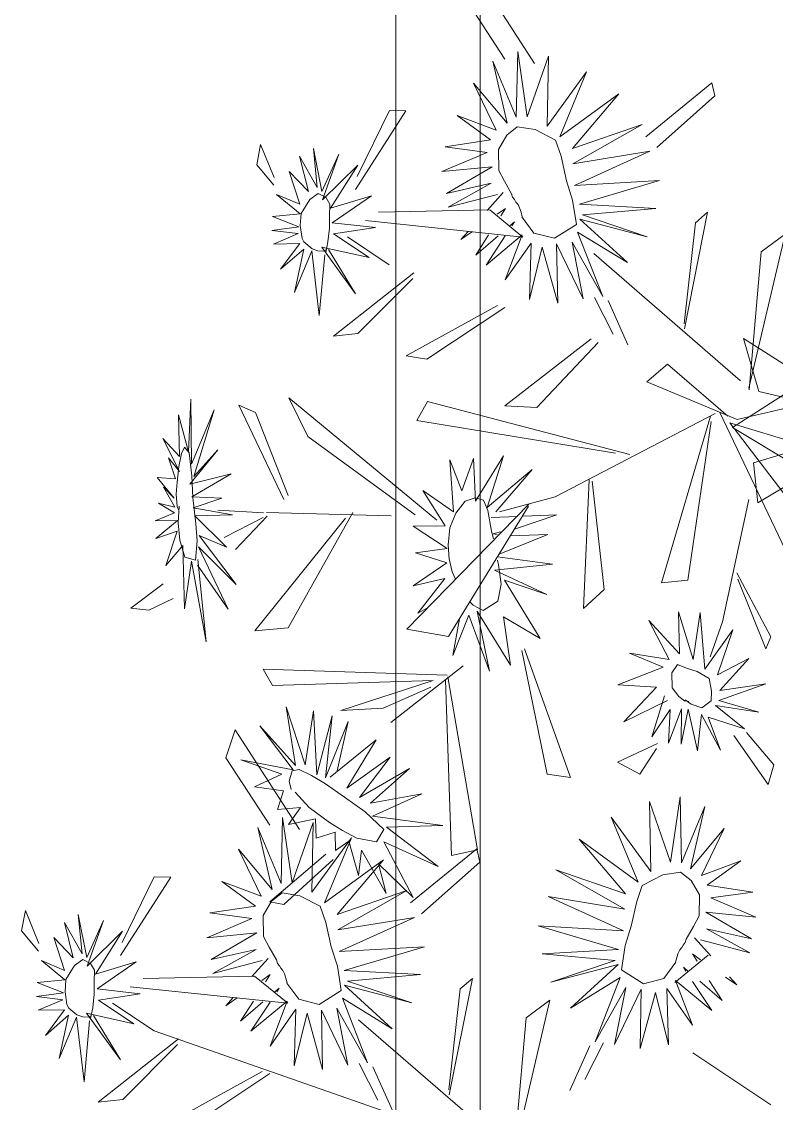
# Model space of a CAD drawing. Header units: inches. Extents: x -422522 to 22891, y -2973 to 414515.
# Drawn here: x 19905.49 to 19930.35, y 4464.46 to 4500.09 of the extents above; entities that cross this region are included whole.
import ezdxf

# ---------------------------------------------------------------- set-up
doc = ezdxf.new("R2010")
doc.units = ezdxf.units.IN
doc.header["$MEASUREMENT"] = 0
doc.layers.add('ARREDAMENTO', color=8, linetype='Continuous', lineweight=13)

msp = doc.modelspace()

# ---------------------------------------------------------------- linework, layer by layer
at = {"layer": 'ARREDAMENTO', "linetype": 'Continuous'}
for p, q in [((19922.38954, 4498.71359), (19920.27741, 4502.00326)), ((19919.9706, 4501.07648), (19921.40964, 4498.86033)), ((19921.01464, 4498.78868), (19921.48641, 4496.74381)), ((19921.7841, 4496.9428), (19921.01464, 4498.78868)), ((19921.83449, 4499.11029), (19921.7841, 4496.9428)), ((19922.14693, 4496.95917), (19921.83449, 4499.11029)), ((19922.84423, 4498.95408), (19922.14693, 4496.95917)), ((19922.79707, 4496.65196), (19922.84423, 4498.95408)), ((19924.10013, 4498.44173), (19922.79707, 4496.65196)), ((19923.21733, 4496.30344), (19924.10013, 4498.44173)), ((19920.37902, 4498.06508), (19921.12538, 4496.51643)), ((19921.48641, 4496.74381), (19920.37902, 4498.06508)), ((19928.22841, 4498.07596), (19926.05039, 4496.30037)), ((19928.32746, 4497.64384), (19928.22841, 4498.07596)), ((19925.16148, 4497.71489), (19923.21733, 4496.30344)), ((19923.63353, 4495.91351), (19925.16148, 4497.71489)), ((19926.41321, 4495.94154), (19928.32746, 4497.64384)), ((19918.14855, 4497.15328), (19916.49213, 4494.568)), ((19916.54644, 4494.99439), (19917.60879, 4497.16415)), ((19917.60879, 4497.16415), (19918.14855, 4497.15328)), ((19919.83513, 4497.00268), (19920.93897, 4496.19706)), ((19921.12538, 4496.51643), (19919.83513, 4497.00268)), ((19925.93142, 4496.7075), (19923.63353, 4495.91351)), ((19923.65072, 4495.41069), (19925.93142, 4496.7075)), ((19913.23978, 4495.37696), (19913.36238, 4496.04903)), ((19913.36238, 4496.04903), (19913.8107, 4494.96391)), ((19915.10193, 4495.91488), (19915.38417, 4494.49782)), ((19915.22897, 4494.62446), (19915.10193, 4495.91488)), ((19920.93897, 4496.19706), (19919.4419, 4495.96947)), ((19919.4419, 4495.96947), (19920.82542, 4495.78366)), ((19914.64818, 4495.65861), (19915.22897, 4494.62446)), ((19914.93769, 4494.49355), (19914.64818, 4495.65861)), ((19915.38417, 4494.49782), (19915.93501, 4495.72376)), ((19915.93501, 4495.72376), (19915.40052, 4494.21741)), ((19920.82542, 4495.78366), (19919.33785, 4495.15233)), ((19926.18203, 4495.82392), (19923.65072, 4495.41069)), ((19923.69868, 4494.69898), (19926.18203, 4495.82392)), ((19913.79436, 4494.70468), (19913.23978, 4495.37696)), ((19915.40052, 4494.21741), (19916.56033, 4495.36481)), ((19916.56033, 4495.36481), (19915.66903, 4493.94781)), ((19919.33785, 4495.15233), (19920.98551, 4495.31532)), ((19920.98551, 4495.31532), (19919.48078, 4494.43634)), ((19914.65243, 4494.07699), (19914.29968, 4495.15484)), ((19914.29968, 4495.15484), (19914.93769, 4494.49355)), ((19926.50456, 4494.85805), (19923.69868, 4494.69898)), ((19923.86327, 4494.07851), (19926.50456, 4494.85805)), ((19919.48078, 4494.43634), (19920.96243, 4494.76815)), ((19920.96243, 4494.76815), (19919.53822, 4493.97761)), ((19913.88999, 4494.39929), (19914.65243, 4494.07699)), ((19914.66579, 4493.76598), (19913.88999, 4494.39929)), ((19914.69723, 4493.77713), (19914.98451, 4494.23716)), ((19914.98451, 4494.23716), (19915.25471, 4494.43148)), ((19915.25471, 4494.43148), (19915.50653, 4494.30794)), ((19915.50653, 4494.30794), (19915.6426, 4494.08013)), ((19915.66903, 4493.94781), (19917.01508, 4494.35996)), ((19917.01508, 4494.35996), (19915.72254, 4493.46656)), ((19919.53822, 4493.97761), (19921.16603, 4494.39702)), ((19920.82421, 4493.87175), (19921.35742, 4494.46461)), ((19914.66943, 4493.37184), (19914.69723, 4493.77713)), ((19915.6426, 4494.08013), (19915.63086, 4493.6762)), ((19917.24263, 4493.81123), (19920.91399, 4493.89081)), ((19920.91399, 4493.89081), (19922.00287, 4492.99613)), ((19921.15608, 4493.74708), (19921.4275, 4493.9365)), ((19921.27432, 4493.69661), (19921.4275, 4493.9365)), ((19926.37919, 4493.9395), (19923.86327, 4494.07851)), ((19923.97099, 4493.72337), (19926.37919, 4493.9395)), ((19928.08569, 4493.81391), (19927.32044, 4489.97265)), ((19927.683, 4493.46608), (19928.08569, 4493.81391)), ((19913.75249, 4493.67344), (19914.66579, 4493.76598)), ((19914.62396, 4493.33371), (19913.75249, 4493.67344)), ((19915.63086, 4493.6762), (19915.63387, 4493.29067)), ((19915.72254, 4493.46656), (19917.1451, 4493.30822)), ((19922.00287, 4492.99613), (19916.81963, 4493.53803)), ((19921.58052, 4493.37332), (19921.72381, 4493.4963)), ((19921.64218, 4493.3712), (19921.72381, 4493.4963)), ((19923.8723, 4493.58675), (19926.09451, 4493.00867)), ((19925.44712, 4492.15511), (19923.8723, 4493.58675)), ((19926.09451, 4493.00867), (19923.97099, 4493.72337)), ((19927.31458, 4490.14225), (19927.683, 4493.46608)), ((19913.72907, 4493.21223), (19914.62396, 4493.33371)), ((19914.59819, 4493.11064), (19913.72907, 4493.21223)), ((19913.78523, 4492.76586), (19914.59819, 4493.11064)), ((19914.72929, 4492.94745), (19914.66943, 4493.37184)), ((19915.63387, 4493.29067), (19915.58238, 4492.84458)), ((19917.1451, 4493.30822), (19915.76731, 4493.0973)), ((19915.76731, 4493.0973), (19916.93636, 4492.32122)), ((19920.20405, 4493.18218), (19919.96298, 4492.91406)), ((19920.33763, 4493.17568), (19919.96298, 4492.91406)), ((19920.87198, 4493.06623), (19920.44701, 4492.40047)), ((19920.7931, 4492.06967), (19921.98302, 4493.06491)), ((19921.98302, 4493.06491), (19921.4206, 4491.58479)), ((19923.80353, 4493.1592), (19925.44712, 4492.15511)), ((19924.63092, 4491.03638), (19923.80353, 4493.1592)), ((19930.63953, 4493.09146), (19929.44532, 4488.02085)), ((19929.85413, 4492.5146), (19930.63953, 4493.09146)), ((19914.6507, 4492.78098), (19913.78523, 4492.76586)), ((19914.02197, 4491.93476), (19914.6507, 4492.78098)), ((19914.79182, 4492.83532), (19914.72929, 4492.94745)), ((19915.06199, 4492.61355), (19914.79182, 4492.83532)), ((19915.58238, 4492.84458), (19915.50746, 4492.49209)), ((19917.60266, 4492.08014), (19916.22788, 4492.99954)), ((19921.18878, 4493.03714), (19920.44701, 4492.40047)), ((19921.42168, 4493.03318), (19920.7931, 4492.06967)), ((19921.4206, 4491.58479), (19922.27343, 4492.79431)), ((19922.27343, 4492.79431), (19922.22089, 4490.93742)), ((19923.11266, 4492.77142), (19923.98894, 4490.95726)), ((19923.14786, 4490.8158), (19923.11266, 4492.77142)), ((19923.62527, 4492.82877), (19924.63092, 4491.03638)), ((19923.98894, 4490.95726), (19923.62527, 4492.82877)), ((19914.78847, 4492.601), (19914.02197, 4491.93476)), ((19914.47972, 4491.1685), (19914.78847, 4492.601)), ((19915.04627, 4492.53862), (19914.47972, 4491.1685)), ((19915.29765, 4490.4085), (19915.04627, 4492.53862)), ((19915.25029, 4492.54577), (19915.06199, 4492.61355)), ((19915.43957, 4492.53445), (19915.25029, 4492.54577)), ((19915.476, 4492.41158), (19915.29765, 4490.4085)), ((19915.38103, 4492.66427), (19916.49087, 4491.12515)), ((19916.93636, 4492.32122), (19915.38103, 4492.66427)), ((19915.53255, 4492.58505), (19915.43957, 4492.53445)), ((19916.49087, 4491.12515), (19915.6021, 4492.59044)), ((19922.22089, 4490.93742), (19922.64031, 4492.66445)), ((19922.64031, 4492.66445), (19923.14786, 4490.8158)), ((19924.33917, 4492.45028), (19929.17164, 4488.26344)), ((19929.44984, 4487.96257), (19929.85413, 4492.5146)), ((19918.4093, 4491.82022), (19915.76032, 4489.73259)), ((19916.56923, 4489.81881), (19918.37265, 4491.63563)), ((19924.9747, 4489.79653), (19924.35627, 4491.00923)), ((19921.16539, 4490.74408), (19918.16263, 4489.08634)), ((19918.84171, 4488.96904), (19921.411, 4490.67522)), ((19925.461, 4489.44144), (19924.80865, 4490.90362)), ((19915.76032, 4489.73259), (19916.56923, 4489.81881)), ((19924.25079, 4489.64661), (19921.40728, 4487.43828)), ((19922.46, 4487.38513), (19924.47927, 4489.51775)), ((19928.90555, 4486.71831), (19933.48371, 4489.65924)), ((19929.27367, 4489.65924), (19929.77142, 4487.90855)), ((19933.85183, 4486.71831), (19929.27367, 4489.65924)), ((19918.16263, 4489.08634), (19918.84171, 4488.96904)), ((19926.0798, 4488.22296), (19926.76255, 4488.80948)), ((19926.76255, 4488.80948), (19928.75219, 4487.09931)), ((19929.05987, 4486.98244), (19926.0798, 4488.22296)), ((19932.98595, 4487.90855), (19929.05987, 4486.98244)), ((19929.77142, 4487.90855), (19933.69751, 4486.98244)), ((19910.98421, 4485.92187), (19911.07021, 4487.65777)), ((19911.07021, 4487.65777), (19911.09154, 4485.5098)), ((19912.64487, 4487.46219), (19913.19546, 4487.21762)), ((19914.13136, 4484.35263), (19912.64487, 4487.46219)), ((19914.28857, 4487.69806), (19919.1643, 4483.67111)), ((19914.914, 4486.42069), (19914.28857, 4487.69806)), ((19918.50996, 4486.95556), (19918.86245, 4487.57517)), ((19918.86245, 4487.57517), (19925.52958, 4485.83495)), ((19921.40728, 4487.43828), (19922.46, 4487.38513)), ((19910.6632, 4487.14518), (19910.98421, 4485.92187)), ((19910.68923, 4485.76894), (19910.6632, 4487.14518)), ((19911.09154, 4485.5098), (19911.83469, 4487.30974)), ((19911.83469, 4487.30974), (19911.16036, 4485.10768)), ((19913.19546, 4487.21762), (19914.27387, 4484.48684)), ((19923.06747, 4484.43607), (19928.33781, 4487.18439)), ((19928.18439, 4487.09627), (19926.57173, 4481.60035)), ((19928.48796, 4487.21951), (19930.75842, 4482.45287)), ((19925.05319, 4485.87421), (19918.50996, 4486.95556)), ((19927.43856, 4481.69106), (19928.20525, 4486.92199)), ((19932.00663, 4482.69621), (19928.82053, 4486.87596)), ((19928.82053, 4486.87596), (19933.16136, 4485.55328)), ((19933.01516, 4484.24614), (19928.90555, 4486.71831)), ((19933.93685, 4486.87596), (19929.59601, 4485.55328)), ((19929.74222, 4484.24614), (19933.85183, 4486.71831)), ((19910.14848, 4486.35547), (19910.68923, 4485.76894)), ((19910.6956, 4485.271), (19910.14848, 4486.35547)), ((19918.45568, 4483.84164), (19914.914, 4486.42069)), ((19911.95899, 4485.98451), (19911.03432, 4484.85954)), ((19911.16036, 4485.10768), (19911.95899, 4485.98451)), ((19910.32709, 4485.71915), (19910.6956, 4485.271)), ((19910.56377, 4485.02672), (19910.32709, 4485.71915)), ((19919.59599, 4485.65372), (19919.98754, 4484.63093)), ((19919.71226, 4483.9465), (19919.59599, 4485.65372)), ((19919.98754, 4484.63093), (19920.37779, 4485.70573)), ((19920.37779, 4485.70573), (19920.4443, 4484.29363)), ((19920.4443, 4484.29363), (19921.36165, 4485.79069)), ((19921.36165, 4485.79069), (19920.82083, 4484.08879)), ((19920.82083, 4484.08879), (19922.31169, 4485.33998)), ((19922.31169, 4485.33998), (19921.11176, 4483.94671)), ((19929.59601, 4485.55328), (19929.74222, 4484.24614)), ((19909.95181, 4485.07462), (19910.56377, 4485.02672)), ((19910.52164, 4484.39074), (19909.95181, 4485.07462)), ((19911.03432, 4484.85954), (19912.39738, 4485.19066)), ((19912.39738, 4485.19066), (19911.09951, 4484.43557)), ((19924.18131, 4485.00328), (19924.00108, 4480.75591)), ((19924.68021, 4481.38909), (19924.28676, 4484.95868)), ((19910.15982, 4484.75271), (19910.52164, 4484.39074)), ((19910.539, 4484.09734), (19910.15982, 4484.75271)), ((19918.70506, 4484.64847), (19919.71226, 4483.9465)), ((19919.44171, 4483.4791), (19918.70506, 4484.64847)), ((19909.99558, 4484.23286), (19910.539, 4484.09734)), ((19910.53163, 4483.91474), (19909.99558, 4484.23286)), ((19911.09951, 4484.43557), (19912.08802, 4484.39087)), ((19912.08802, 4484.39087), (19911.14328, 4484.07925)), ((19918.1777, 4480.07975), (19922.19944, 4484.19816)), ((19919.79148, 4483.89627), (19920.09985, 4484.29292)), ((19920.09985, 4484.29292), (19920.43057, 4484.40097)), ((19920.43057, 4484.40097), (19920.70016, 4484.32651)), ((19920.70016, 4484.32651), (19920.84488, 4483.9867)), ((19923.06747, 4484.43607), (19921.23422, 4483.94205)), ((19928.57133, 4480.32478), (19929.43883, 4484.34983)), ((19909.89589, 4483.64444), (19910.53163, 4483.91474)), ((19911.14328, 4484.07925), (19912.4371, 4483.84588)), ((19912.4371, 4483.84588), (19911.19644, 4483.81033)), ((19911.19644, 4483.81033), (19912.24511, 4482.78215)), ((19913.45903, 4483.91354), (19911.95927, 4484.00238)), ((19912.53336, 4482.70422), (19913.58433, 4483.80011)), ((19913.5527, 4483.92666), (19917.66831, 4483.81786)), ((19914.27005, 4480.12419), (19916.40064, 4483.9189)), ((19922.19015, 4484.13134), (19919.5538, 4479.83268)), ((19919.59149, 4483.42136), (19919.79148, 4483.89627)), ((19920.84488, 4483.9867), (19920.97327, 4483.30317)), ((19921.72509, 4483.3731), (19923.11689, 4483.84219)), ((19922.01827, 4483.79665), (19923.11689, 4483.84219)), ((19910.62723, 4483.65346), (19909.89589, 4483.64444)), ((19909.90861, 4483.06461), (19910.62723, 4483.65346)), ((19913.44951, 4483.75449), (19912.16012, 4483.10329)), ((19916.15996, 4483.7361), (19913.17792, 4480.02778)), ((19918.38696, 4483.47527), (19919.44171, 4483.4791)), ((19919.50486, 4482.73422), (19918.38696, 4483.47527)), ((19921.82762, 4483.78871), (19920.95459, 4483.75252)), ((19910.61656, 4483.30591), (19909.90861, 4483.06461)), ((19910.24094, 4482.18027), (19910.61656, 4483.30591)), ((19911.34352, 4483.16293), (19912.55571, 4481.55368)), ((19912.24511, 4482.78215), (19911.34352, 4483.16293)), ((19919.53894, 4482.84953), (19919.59149, 4483.42136)), ((19921.0343, 4483.05816), (19920.97327, 4483.30317)), ((19921.26145, 4483.28278), (19921.01826, 4483.22028)), ((19921.01826, 4483.22028), (19921.15764, 4483.19254)), ((19921.22031, 4482.55001), (19922.82756, 4483.20006)), ((19921.59303, 4483.1578), (19922.82756, 4483.20006)), ((19910.79879, 4482.83033), (19910.24094, 4482.18027)), ((19910.85818, 4480.74588), (19910.79879, 4482.83033)), ((19911.31346, 4482.78787), (19912.29583, 4480.74042)), ((19912.55571, 4481.55368), (19911.31346, 4482.78787)), ((19918.46584, 4482.59724), (19919.50486, 4482.73422)), ((19919.56908, 4482.39248), (19919.53894, 4482.84953)), ((19911.29199, 4482.37016), (19911.57175, 4479.66574)), ((19919.49848, 4482.2613), (19918.46584, 4482.59724)), ((19919.67771, 4481.96316), (19919.56908, 4482.39248)), ((19921.1646, 4482.45919), (19922.97368, 4482.21885)), ((19911.09135, 4482.31991), (19910.85818, 4480.74588)), ((19911.57175, 4479.66574), (19911.09135, 4482.31991)), ((19912.29583, 4480.74042), (19911.28495, 4482.18327)), ((19918.38318, 4481.5117), (19919.49848, 4482.2613)), ((19922.97368, 4482.21885), (19921.0722, 4482.02795)), ((19921.0722, 4482.02795), (19922.78773, 4481.21627)), ((19921.17092, 4482.35176), (19921.19364, 4482.19775)), ((19921.19364, 4482.19775), (19921.2862, 4481.55923)), ((19919.43056, 4481.74893), (19918.38318, 4481.5117)), ((19918.53995, 4480.60072), (19919.43056, 4481.74893)), ((19919.78579, 4481.72649), (19919.67771, 4481.96316)), ((19921.39423, 4481.6933), (19922.5716, 4479.76926)), ((19922.78773, 4481.21627), (19921.39423, 4481.6933)), ((19926.57173, 4481.60035), (19927.43856, 4481.69106)), ((19929.05053, 4481.93926), (19930.16833, 4479.82716)), ((19930.00231, 4479.43316), (19929.08132, 4481.7305)), ((19910.15269, 4481.5697), (19909.09309, 4480.7722)), ((19921.2862, 4481.55923), (19921.17348, 4480.99999)), ((19924.00108, 4480.75591), (19924.68021, 4481.38909)), ((19909.68079, 4480.70633), (19910.48836, 4481.09146)), ((19920.25963, 4480.98354), (19920.35984, 4480.87187)), ((19921.17348, 4480.99999), (19920.69692, 4480.68998)), ((19909.09309, 4480.7722), (19909.68079, 4480.70633)), ((19918.86431, 4480.78287), (19918.53995, 4480.60072)), ((19920.69692, 4480.68998), (19920.35984, 4480.87187)), ((19920.49394, 4480.66991), (19920.90583, 4478.69093)), ((19921.59506, 4478.89606), (19920.49394, 4480.66991)), ((19927.12591, 4480.65244), (19927.16063, 4479.2655)), ((19927.61172, 4479.0835), (19927.12591, 4480.65244)), ((19927.84117, 4480.63171), (19927.61172, 4479.0835)), ((19927.99351, 4478.76139), (19927.84117, 4480.63171)), ((19920.22407, 4480.54062), (19919.69195, 4479.21214)), ((19919.91357, 4480.41931), (19919.69195, 4479.21214)), ((19920.90583, 4478.69093), (19920.22407, 4480.54062)), ((19921.36408, 4480.48606), (19921.59506, 4478.89606)), ((19922.5716, 4479.76926), (19921.36408, 4480.48606)), ((19926.15045, 4480.36563), (19926.82542, 4479.08122)), ((19927.16063, 4479.2655), (19926.15045, 4480.36563)), ((19928.57133, 4480.32478), (19928.17364, 4479.16234)), ((19913.17792, 4480.02778), (19914.27005, 4480.12419)), ((19919.5538, 4479.83268), (19918.1777, 4480.07975)), ((19928.9197, 4480.05867), (19927.99351, 4478.76139)), ((19928.41608, 4478.57133), (19928.9197, 4480.05867)), ((19930.16833, 4479.82716), (19930.00231, 4479.43316)), ((19921.96739, 4479.37272), (19922.80011, 4475.30366)), ((19923.57372, 4475.18777), (19922.05022, 4479.43194)), ((19925.51297, 4479.29012), (19926.62637, 4478.83124)), ((19926.82542, 4479.08122), (19925.51297, 4479.29012)), ((19917.65077, 4477.00329), (19920.04055, 4478.8656)), ((19926.62637, 4478.83124), (19925.12838, 4478.24007)), ((19929.44449, 4479.1143), (19928.41608, 4478.57133)), ((19928.48484, 4478.06073), (19929.44449, 4479.1143)), ((19913.45066, 4478.76483), (19913.75466, 4478.22554)), ((19919.51028, 4478.5665), (19913.45066, 4478.76483)), ((19919.52931, 4478.50938), (19920.50305, 4472.80946)), ((19913.75466, 4478.22554), (19919.04336, 4478.38954)), ((19919.04336, 4478.38954), (19916.01037, 4477.40379)), ((19917.40336, 4477.47076), (19918.96601, 4478.16662)), ((19919.65113, 4472.62022), (19919.45055, 4478.39766)), ((19925.12838, 4478.24007), (19926.40822, 4478.1693)), ((19926.40822, 4478.1693), (19925.32421, 4477.02984)), ((19928.45991, 4477.72454), (19930.00496, 4478.27242)), ((19930.00496, 4478.27242), (19928.48484, 4478.06073)), ((19926.67067, 4477.88476), (19926.25118, 4476.53295)), ((19914.20884, 4477.52132), (19914.83073, 4475.61056)), ((19914.50936, 4475.58994), (19914.20884, 4477.52132)), ((19914.83073, 4475.61056), (19915.10175, 4477.39121)), ((19915.10175, 4477.39121), (19915.21733, 4475.27645)), ((19916.01037, 4477.40379), (19917.40336, 4477.47076)), ((19925.32421, 4477.02984), (19926.77015, 4477.72835)), ((19926.25118, 4476.53295), (19926.8511, 4477.43557)), ((19926.79902, 4476.32333), (19927.22122, 4477.45251)), ((19926.8511, 4477.43557), (19926.79902, 4476.32333)), ((19927.22122, 4477.45251), (19927.20982, 4476.28483)), ((19927.20982, 4476.28483), (19927.44742, 4477.4467)), ((19927.44742, 4477.4467), (19927.75815, 4476.0694)), ((19928.34139, 4477.56287), (19929.77871, 4477.34019)), ((19929.29682, 4476.79268), (19928.34139, 4477.56287)), ((19929.77871, 4477.34019), (19928.45991, 4477.72454)), ((19915.21733, 4475.27645), (19915.72272, 4477.22703)), ((19915.72272, 4477.22703), (19915.50458, 4475.18174)), ((19915.50458, 4475.18174), (19916.24905, 4477.0338)), ((19916.24905, 4477.0338), (19915.89049, 4475.41105)), ((19927.75815, 4476.0694), (19927.88396, 4477.26357)), ((19927.88396, 4477.26357), (19928.51366, 4476.09284)), ((19928.10161, 4477.18077), (19929.29682, 4476.79268)), ((19928.51366, 4476.09284), (19928.10161, 4477.18077)), ((19912.53037, 4476.76415), (19912.22356, 4475.83737)), ((19914.6425, 4473.47447), (19912.53037, 4476.76415)), ((19913.34201, 4476.89927), (19914.50936, 4475.58994)), ((19914.43951, 4475.45016), (19913.34201, 4476.89927)), ((19930.26992, 4475.60754), (19929.3719, 4476.66954)), ((19915.65941, 4475.19807), (19917.16798, 4476.42898)), ((19917.16798, 4476.42898), (19916.20381, 4474.84156)), ((19926.43577, 4476.31277), (19925.12194, 4475.69488)), ((19928.9494, 4476.57813), (19930.07988, 4474.95959)), ((19925.85121, 4475.30581), (19926.39776, 4476.1457)), ((19912.22356, 4475.83737), (19913.6626, 4473.62122)), ((19912.71364, 4475.7714), (19914.43951, 4475.45016)), ((19914.05791, 4475.30357), (19912.71364, 4475.7714)), ((19916.20381, 4474.84156), (19917.62676, 4475.85778)), ((19917.62676, 4475.85778), (19916.62583, 4474.53624)), ((19925.12194, 4475.69488), (19925.85121, 4475.30581)), ((19930.07988, 4474.95959), (19930.26992, 4475.60754)), ((19913.16434, 4474.88753), (19914.05791, 4475.30357)), ((19914.30204, 4475.07116), (19914.40471, 4475.41278)), ((19914.40471, 4475.41278), (19914.63245, 4475.46081)), ((19914.63245, 4475.46081), (19915.03572, 4475.25804)), ((19915.03572, 4475.25804), (19915.50355, 4474.98661)), ((19916.62583, 4474.53624), (19918.26348, 4475.49113)), ((19918.26348, 4475.49113), (19916.97999, 4474.34269)), ((19922.80011, 4475.30366), (19923.57372, 4475.18777)), ((19914.12175, 4474.75811), (19913.16434, 4474.88753)), ((19914.37158, 4474.79911), (19914.30204, 4475.07116)), ((19915.50355, 4474.98661), (19916.13021, 4474.54118)), ((19913.91705, 4474.13545), (19914.12175, 4474.75811)), ((19914.96109, 4474.20773), (19914.49666, 4474.71352)), ((19916.13021, 4474.54118), (19916.80769, 4474.06494)), ((19916.97999, 4474.34269), (19918.67843, 4474.65216)), ((19918.67843, 4474.65216), (19917.04481, 4473.92296)), ((19926.86657, 4472.40255), (19927.17902, 4474.55366)), ((19927.17902, 4474.55366), (19927.22941, 4472.38618)), ((19914.67586, 4474.2073), (19913.91705, 4474.13545)), ((19914.2832, 4473.64804), (19914.67586, 4474.2073)), ((19915.63458, 4473.71388), (19914.96109, 4474.20773)), ((19926.16928, 4474.39745), (19926.86657, 4472.40255)), ((19926.21644, 4472.09533), (19926.16928, 4474.39745)), ((19927.22941, 4472.38618), (19927.99886, 4474.23206)), ((19927.99886, 4474.23206), (19927.5271, 4472.18718)), ((19914.08744, 4473.87117), (19914.03706, 4471.70369)), ((19914.39989, 4471.72006), (19914.08744, 4473.87117)), ((19915.16841, 4473.82511), (19914.2832, 4473.64804)), ((19915.19613, 4473.19015), (19915.16841, 4473.82511)), ((19916.80769, 4474.06494), (19917.41835, 4473.47952)), ((19917.04481, 4473.92296), (19919.36729, 4473.61341)), ((19924.91338, 4473.88511), (19926.21644, 4472.09533)), ((19925.79618, 4471.74681), (19924.91338, 4473.88511)), ((19913.2676, 4473.54957), (19913.73936, 4471.50469)), ((19914.03706, 4471.70369), (19913.2676, 4473.54957)), ((19915.09719, 4473.71497), (19914.39989, 4471.72006)), ((19915.05003, 4471.41284), (19915.09719, 4473.71497)), ((19916.0593, 4473.44349), (19915.63458, 4473.71388)), ((19917.41835, 4473.47952), (19917.17519, 4473.07502)), ((19919.36729, 4473.61341), (19917.50962, 4473.55168)), ((19917.50962, 4473.55168), (19919.2087, 4472.25752)), ((19927.5271, 4472.18718), (19928.63448, 4473.50846)), ((19928.63448, 4473.50846), (19927.88813, 4471.9598)), ((19916.35309, 4473.20262), (19915.05003, 4471.41284)), ((19915.82118, 4473.3903), (19915.19613, 4473.19015)), ((19915.47028, 4471.06432), (19916.35309, 4473.20262)), ((19915.83557, 4472.78902), (19915.82118, 4473.3903)), ((19916.53645, 4473.19012), (19916.0593, 4473.44349)), ((19917.17519, 4473.07502), (19916.53645, 4473.19012)), ((19923.85203, 4473.15826), (19925.79618, 4471.74681)), ((19925.37997, 4471.35688), (19923.85203, 4473.15826)), ((19912.63198, 4472.82597), (19913.37834, 4471.27732)), ((19913.73936, 4471.50469), (19912.63198, 4472.82597)), ((19916.26927, 4473.09572), (19915.83557, 4472.78902)), ((19916.58289, 4471.96716), (19916.26927, 4473.09572)), ((19916.69097, 4472.79469), (19916.58289, 4471.96716)), ((19917.50153, 4471.36663), (19916.69097, 4472.79469)), ((19917.42299, 4473.07254), (19918.38903, 4471.23611)), ((19919.2087, 4472.25752), (19917.42299, 4473.07254)), ((19920.48137, 4472.83684), (19918.30335, 4471.06125)), ((19920.50305, 4472.80946), (19919.65113, 4472.62022)), ((19920.58042, 4472.40473), (19920.48137, 4472.83684)), ((19915.5111, 4472.66848), (19913.66696, 4471.09478)), ((19914.12479, 4471.01303), (19915.75767, 4472.49409)), ((19917.41444, 4472.47577), (19915.47028, 4471.06432)), ((19915.88649, 4470.6744), (19917.41444, 4472.47577)), ((19918.66617, 4470.70243), (19920.58042, 4472.40473)), ((19927.88813, 4471.9598), (19929.17837, 4472.44606)), ((19929.17837, 4472.44606), (19928.07454, 4471.64044)), ((19917.24805, 4472.34379), (19917.50153, 4471.36663)), ((19918.38903, 4471.23611), (19917.24805, 4472.34379)), ((19923.08209, 4472.15088), (19925.37997, 4471.35688)), ((19925.36278, 4470.85406), (19923.08209, 4472.15088)), ((19910.40151, 4471.91417), (19908.74509, 4469.32889)), ((19908.7994, 4469.75527), (19909.86175, 4471.92504)), ((19909.86175, 4471.92504), (19910.40151, 4471.91417)), ((19912.08809, 4471.76357), (19913.19193, 4470.95795)), ((19913.37834, 4471.27732), (19912.08809, 4471.76357)), ((19918.18438, 4471.46839), (19915.88649, 4470.6744)), ((19915.90368, 4470.17157), (19918.18438, 4471.46839)), ((19928.07454, 4471.64044), (19929.57161, 4471.41284)), ((19929.57161, 4471.41284), (19928.18809, 4471.22704)), ((19913.66696, 4471.09478), (19914.12479, 4471.01303)), ((19925.31483, 4470.14236), (19922.83147, 4471.2673)), ((19922.83147, 4471.2673), (19925.36278, 4470.85406)), ((19928.18809, 4471.22704), (19929.67566, 4470.59571)), ((19905.49274, 4470.13785), (19905.61534, 4470.80992)), ((19905.61534, 4470.80992), (19906.06366, 4469.7248)), ((19907.35489, 4470.67576), (19907.63713, 4469.2587)), ((19907.48193, 4469.38535), (19907.35489, 4470.67576)), ((19913.19193, 4470.95795), (19911.69486, 4470.73035)), ((19911.69486, 4470.73035), (19913.07838, 4470.54455)), ((19928.02799, 4470.75869), (19929.53273, 4469.87972)), ((19929.67566, 4470.59571), (19928.02799, 4470.75869)), ((19906.90114, 4470.4195), (19907.48193, 4469.38535)), ((19907.19065, 4469.25443), (19906.90114, 4470.4195)), ((19907.63713, 4469.2587), (19908.18797, 4470.48464)), ((19908.18797, 4470.48464), (19907.65348, 4468.97829)), ((19913.07838, 4470.54455), (19911.59081, 4469.91322)), ((19918.43499, 4470.58481), (19915.90368, 4470.17157)), ((19915.95164, 4469.45987), (19918.43499, 4470.58481)), ((19922.50895, 4470.30143), (19925.31483, 4470.14236)), ((19925.15024, 4469.52189), (19922.50895, 4470.30143)), ((19906.04732, 4469.46556), (19905.49274, 4470.13785)), ((19906.55264, 4469.91573), (19907.19065, 4469.25443)), ((19906.90539, 4468.83788), (19906.55264, 4469.91573)), ((19907.65348, 4468.97829), (19908.81328, 4470.1257)), ((19908.81328, 4470.1257), (19907.92199, 4468.7087)), ((19911.59081, 4469.91322), (19913.23847, 4470.0762)), ((19913.23847, 4470.0762), (19911.73374, 4469.19723)), ((19928.1893, 4469.31513), (19927.65609, 4469.90799)), ((19928.05108, 4470.21153), (19929.47528, 4469.42099)), ((19929.53273, 4469.87972), (19928.05108, 4470.21153)), ((19918.75752, 4469.61894), (19915.95164, 4469.45987)), ((19916.11623, 4468.8394), (19918.75752, 4469.61894)), ((19929.47528, 4469.42099), (19927.84747, 4469.8404)), ((19907.23747, 4468.99804), (19907.50766, 4469.19237)), ((19907.50766, 4469.19237), (19907.75949, 4469.06882)), ((19911.73374, 4469.19723), (19913.21539, 4469.52904)), ((19913.21539, 4469.52904), (19911.79118, 4468.7385)), ((19913.07717, 4468.63264), (19913.61038, 4469.2255)), ((19922.63432, 4469.38287), (19925.15024, 4469.52189)), ((19925.04252, 4469.16674), (19922.63432, 4469.38287)), ((19928.09952, 4469.33419), (19927.01063, 4468.4395)), ((19927.73918, 4469.13999), (19927.586, 4469.37987)), ((19927.85742, 4469.19046), (19927.586, 4469.37987)), ((19906.14295, 4469.16017), (19906.90539, 4468.83788)), ((19906.91875, 4468.52687), (19906.14295, 4469.16017)), ((19906.95019, 4468.53802), (19907.23747, 4468.99804)), ((19907.75949, 4469.06882), (19907.89556, 4468.84101)), ((19907.89556, 4468.84101), (19907.88382, 4468.43708)), ((19907.92199, 4468.7087), (19909.26804, 4469.12084)), ((19909.26804, 4469.12084), (19907.9755, 4468.22744)), ((19911.79118, 4468.7385), (19913.41899, 4469.15791)), ((19918.63215, 4468.70038), (19916.11623, 4468.8394)), ((19922.919, 4468.45204), (19925.04252, 4469.16674)), ((19925.14121, 4469.03012), (19922.919, 4468.45204)), ((19923.56639, 4467.59849), (19925.14121, 4469.03012)), ((19927.37133, 4468.81458), (19927.2897, 4468.93967)), ((19927.43299, 4468.81669), (19927.2897, 4468.93967)), ((19906.00545, 4468.43432), (19906.91875, 4468.52687)), ((19906.92239, 4468.13272), (19906.95019, 4468.53802)), ((19909.49558, 4468.57212), (19913.16695, 4468.6517)), ((19913.16695, 4468.6517), (19914.25583, 4467.75701)), ((19913.40904, 4468.50797), (19913.68046, 4468.69738)), ((19913.52728, 4468.4575), (19913.68046, 4468.69738)), ((19916.22395, 4468.48425), (19918.63215, 4468.70038)), ((19918.34747, 4467.76955), (19916.22395, 4468.48425)), ((19920.33865, 4468.5748), (19919.5734, 4464.73354)), ((19919.93596, 4468.22696), (19920.33865, 4468.5748)), ((19925.20998, 4468.60257), (19923.56639, 4467.59849)), ((19924.38259, 4466.47976), (19925.20998, 4468.60257)), ((19927.03049, 4468.50829), (19927.5929, 4467.02817)), ((19928.22041, 4467.51304), (19927.03049, 4468.50829)), ((19927.59182, 4468.47656), (19928.22041, 4467.51304)), ((19927.82473, 4468.48051), (19928.5665, 4467.84385)), ((19928.14153, 4468.50961), (19928.5665, 4467.84385)), ((19928.67587, 4468.61906), (19929.05053, 4468.35743)), ((19928.80945, 4468.62555), (19929.05053, 4468.35743)), ((19906.87692, 4468.0946), (19906.00545, 4468.43432)), ((19906.98225, 4467.70834), (19906.92239, 4468.13272)), ((19907.88382, 4468.43708), (19907.88683, 4468.05156)), ((19907.9755, 4468.22744), (19909.39806, 4468.0691)), ((19914.25583, 4467.75701), (19909.07259, 4468.29892)), ((19913.83347, 4468.1342), (19913.97677, 4468.25718)), ((19913.89514, 4468.13209), (19913.97677, 4468.25718)), ((19916.12526, 4468.34763), (19918.34747, 4467.76955)), ((19917.70008, 4466.916), (19916.12526, 4468.34763)), ((19919.56754, 4464.90314), (19919.93596, 4468.22696)), ((19925.38824, 4468.27215), (19924.38259, 4466.47976)), ((19925.02457, 4466.40064), (19925.38824, 4468.27215)), ((19925.90085, 4468.2148), (19925.02457, 4466.40064)), ((19925.86565, 4466.25918), (19925.90085, 4468.2148)), ((19926.74008, 4468.23769), (19926.79262, 4466.38079)), ((19927.5929, 4467.02817), (19926.74008, 4468.23769)), ((19905.98203, 4467.97311), (19906.87692, 4468.0946)), ((19906.85115, 4467.87153), (19905.98203, 4467.97311)), ((19906.03819, 4467.52675), (19906.85115, 4467.87153)), ((19907.88683, 4468.05156), (19907.83534, 4467.60547)), ((19909.39806, 4468.0691), (19908.02027, 4467.85818)), ((19908.02027, 4467.85818), (19909.18932, 4467.0821)), ((19909.85562, 4466.84102), (19908.48084, 4467.76043)), ((19912.45701, 4467.94306), (19912.21593, 4467.67494)), ((19912.59059, 4467.93657), (19912.21593, 4467.67494)), ((19913.12494, 4467.82712), (19912.69997, 4467.16136)), ((19913.44174, 4467.79802), (19912.69997, 4467.16136)), ((19913.04606, 4466.83055), (19914.23598, 4467.8258)), ((19913.67464, 4467.79407), (19913.04606, 4466.83055)), ((19914.23598, 4467.8258), (19913.67356, 4466.34568)), ((19916.05648, 4467.92009), (19917.70008, 4466.916)), ((19916.88388, 4465.79727), (19916.05648, 4467.92009)), ((19922.89249, 4467.85235), (19921.69828, 4462.78174)), ((19922.10709, 4467.27549), (19922.89249, 4467.85235)), ((19926.3732, 4468.10783), (19925.86565, 4466.25918)), ((19926.79262, 4466.38079), (19926.3732, 4468.10783)), ((19906.90366, 4467.54186), (19906.03819, 4467.52675)), ((19906.27493, 4466.69564), (19906.90366, 4467.54186)), ((19907.04478, 4467.5962), (19906.98225, 4467.70834)), ((19907.31495, 4467.37444), (19907.04478, 4467.5962)), ((19907.63399, 4467.42516), (19908.74383, 4465.88603)), ((19909.18932, 4467.0821), (19907.63399, 4467.42516)), ((19907.83534, 4467.60547), (19907.76042, 4467.25297)), ((19913.67356, 4466.34568), (19914.52639, 4467.5552)), ((19914.52639, 4467.5552), (19914.47385, 4465.6983)), ((19914.47385, 4465.6983), (19914.89327, 4467.42534)), ((19914.89327, 4467.42534), (19915.40082, 4465.57669)), ((19915.36562, 4467.53231), (19916.2419, 4465.71815)), ((19915.40082, 4465.57669), (19915.36562, 4467.53231)), ((19915.87823, 4467.58966), (19916.88388, 4465.79727)), ((19916.2419, 4465.71815), (19915.87823, 4467.58966)), ((19907.04142, 4467.36189), (19906.27493, 4466.69564)), ((19906.73268, 4465.92939), (19907.04142, 4467.36189)), ((19907.29923, 4467.2995), (19906.73268, 4465.92939)), ((19907.55061, 4465.16938), (19907.29923, 4467.2995)), ((19907.50325, 4467.30666), (19907.31495, 4467.37444)), ((19907.69253, 4467.29533), (19907.50325, 4467.30666)), ((19907.72896, 4467.17246), (19907.55061, 4465.16938)), ((19907.78551, 4467.34594), (19907.69253, 4467.29533)), ((19908.74383, 4465.88603), (19907.85506, 4467.35133)), ((19916.59212, 4467.21117), (19921.4246, 4463.02432)), ((19921.7028, 4462.72346), (19922.10709, 4467.27549)), ((19909.85562, 4466.84102), (19921.71867, 4462.70711)), ((19910.66226, 4466.58111), (19908.01328, 4464.49348)), ((19908.82218, 4464.5797), (19910.62561, 4466.39652)), ((19923.55251, 4464.88481), (19924.20486, 4466.347)), ((19924.03881, 4465.2399), (19924.65724, 4466.4526)), ((19930.1718, 4464.41242), (19927.60251, 4466.11859)), ((19917.22766, 4464.55742), (19916.60923, 4465.77011)), ((19917.71396, 4464.20232), (19917.06161, 4465.66451)), ((19913.41835, 4465.50496), (19910.41559, 4463.84722)), ((19911.09467, 4463.72993), (19913.66396, 4465.4361)), ((19908.01328, 4464.49348), (19908.82218, 4464.5797))]:
    msp.add_line(p, q, dxfattribs=at)
at = {"layer": 'ARREDAMENTO', "elevation": -27.27667}
for points in [[(19917.82076, 4432.92464), (19917.82076, 4571.50871), (19950.15705, 4571.50871), (19950.15705, 4432.92464)], [(19920.59244, 4435.69632), (19920.59244, 4568.73703), (19947.38536, 4568.73703), (19947.38536, 4435.69632)]]:
    msp.add_lwpolyline(points, close=True, dxfattribs=at)
at = {"layer": 'ARREDAMENTO', "linetype": 'Continuous'}
for points in [[(19921.63194, 4494.42377), (19921.39528, 4494.83843), (19921.20671, 4495.18786), (19921.19605, 4495.88048), (19921.47163, 4496.35259), (19921.81609, 4496.6307), (19922.40461, 4496.53767), (19923.07744, 4496.19112), (19923.25868, 4495.65909), (19923.43987, 4494.84969), (19923.63987, 4494.2151), (19923.76688, 4493.41017), (19923.03785, 4492.95491), (19922.3677, 4493.12827), (19921.9711, 4493.66094)], [(19921.63194, 4494.42377), (19921.66498, 4494.30773), (19921.73033, 4494.22896), (19921.77495, 4494.14867), (19921.8418, 4494.07131), (19921.89502, 4493.96329), (19921.94004, 4493.81596), (19921.98237, 4493.66326), (19921.9711, 4493.66094)], [(19910.67108, 4483.9906), (19910.61254, 4484.12035), (19910.5865, 4484.52578), (19910.61997, 4484.92708), (19910.66615, 4485.44208), (19910.75679, 4485.86955), (19910.85378, 4486.07645), (19911.00825, 4485.88906), (19911.09384, 4485.13293), (19911.12824, 4484.41183), (19911.2272, 4483.55265), (19911.27098, 4482.98826), (19911.22315, 4482.35615), (19910.87102, 4482.45449), (19910.7038, 4483.01362), (19910.64932, 4483.57719), (19910.67642, 4484.1297)], [(19927.4714, 4477.7006), (19927.32434, 4477.71859), (19927.13886, 4477.85664), (19926.91994, 4478.14456), (19926.90369, 4478.63576), (19927.09323, 4478.91432), (19927.3941, 4478.79111), (19927.73703, 4478.68875), (19928.13423, 4478.44978), (19928.21699, 4478.03996), (19928.198, 4477.7218), (19927.89576, 4477.48733), (19927.54376, 4477.61246), (19927.34381, 4477.74938)], [(19927.38157, 4469.86714), (19927.61823, 4470.2818), (19927.8068, 4470.63124), (19927.81746, 4471.32386), (19927.54188, 4471.79596), (19927.19741, 4472.07408), (19926.6089, 4471.98105), (19925.93607, 4471.6345), (19925.75483, 4471.10246), (19925.57364, 4470.29306), (19925.37363, 4469.65848), (19925.24663, 4468.85354), (19925.97565, 4468.39829), (19926.64581, 4468.57164), (19927.04241, 4469.10431)], [(19913.8849, 4469.18465), (19913.64824, 4469.59932), (19913.45967, 4469.94875), (19913.44901, 4470.64137), (19913.72459, 4471.11347), (19914.06905, 4471.39159), (19914.65757, 4471.29856), (19915.3304, 4470.95201), (19915.51164, 4470.41997), (19915.69283, 4469.61057), (19915.89283, 4468.97599), (19916.01984, 4468.17105), (19915.29081, 4467.7158), (19914.62066, 4467.88915), (19914.22406, 4468.42182)], [(19927.38157, 4469.86714), (19927.34853, 4469.75111), (19927.28318, 4469.67234), (19927.23856, 4469.59204), (19927.17171, 4469.51468), (19927.11849, 4469.40666), (19927.07347, 4469.25934), (19927.03113, 4469.10664), (19927.04241, 4469.10431)], [(19913.8849, 4469.18465), (19913.91794, 4469.06862), (19913.98329, 4468.98985), (19914.02791, 4468.90955), (19914.09476, 4468.83219), (19914.14798, 4468.72417), (19914.193, 4468.57685), (19914.23533, 4468.42415), (19914.22406, 4468.42182)]]:
    msp.add_lwpolyline(points, dxfattribs=at)

doc.saveas('drawing.dxf')
